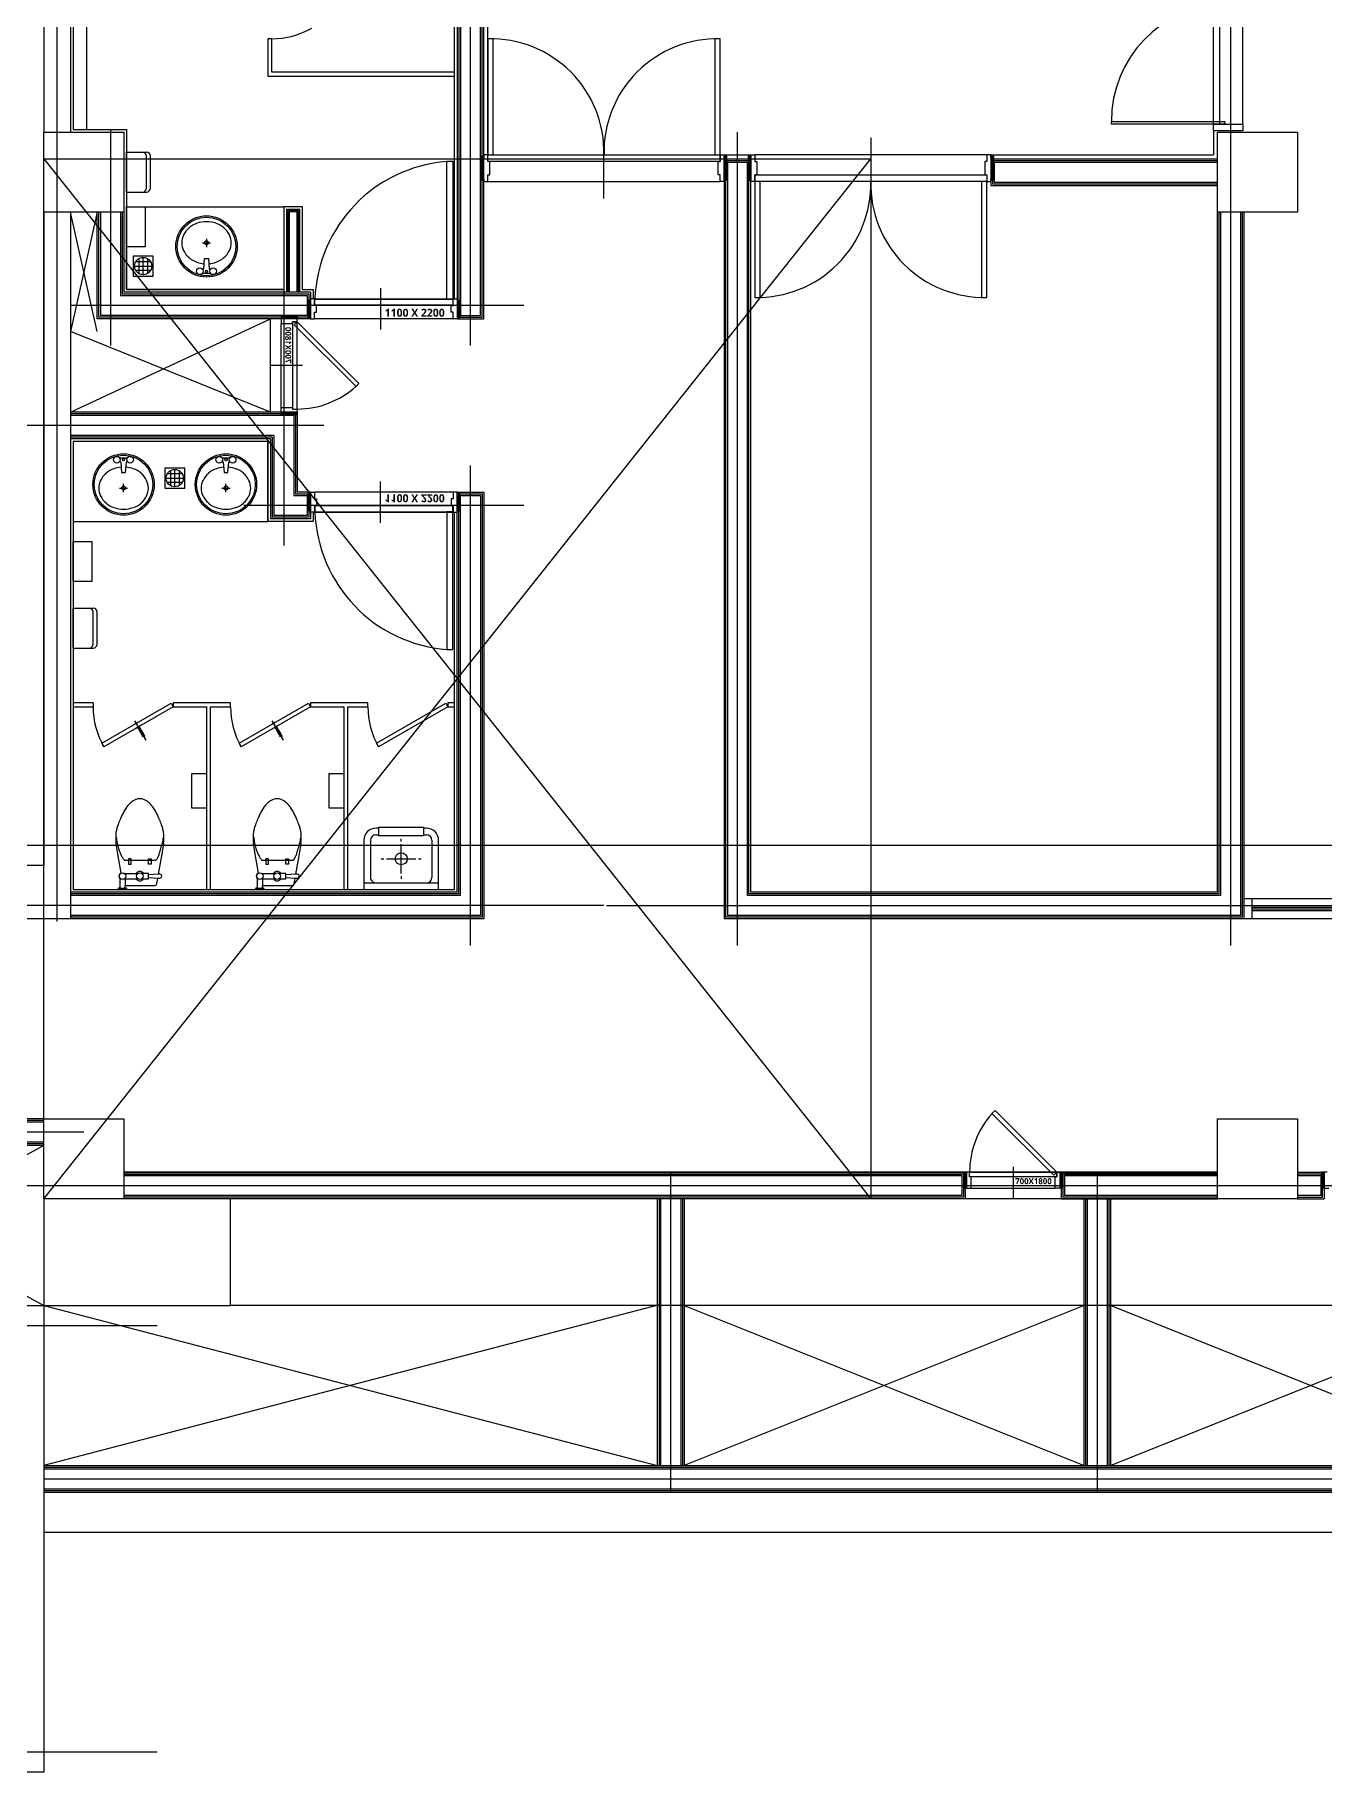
# Model space of a CAD drawing. Header units: millimetres. Extents: x 0 to 356400, y 0 to 68257.
# Drawn here: x 109621 to 110008, y 6522 to 7043 of the extents above; entities that cross this region are included whole.
import ezdxf
from ezdxf.enums import TextEntityAlignment as Align

# ---------------------------------------------------------------- set-up
doc = ezdxf.new("R2010")
doc.units = ezdxf.units.MM
doc.header["$LTSCALE"] = 75
doc.layers.add('8', color=8, linetype='Continuous')
doc.layers.add('G(그리드1)', color=185, linetype='Continuous', plot=False)
doc.styles.add('SHP-나눔bo', font='')
doc.styles.get('SHP-나눔bo').set_extended_font_data('NanumGothic', bold=True)

# ---------------------------------------------------------------- blocks, each defined once
blk = doc.blocks.new('G$C7369CDF7')
at = {"layer": '8'}
for p, q in [((16730, 5950), (16730, 45750)), ((14630, 15770), (14630, 38250)), ((14580, 34380), (14580, 20550)), ((14730, 34380), (14730, 20550)), ((18930, 11550), (18930, 23650)), ((19330, 11550), (19330, 23650)), ((19005, 11550), (19005, 23325)), ((19018, 11550), (19018, 23338)), ((19030, 11550), (19030, 23350)), ((18830, 11550), (18830, 23150)), ((18843, 11550), (18843, 23163)), ((18855, 11550), (18855, 23175)), ((17630, 22550), (17630, 12950)), ((17630, 22550), (17630, 19550)), ((17630, 19550), (18830, 22550)), ((17630, 22550), (18830, 19550)), ((14643, 20610), (14643, 21690)), ((14655, 20610), (14655, 21690)), ((14667, 20610), (14667, 21690)), ((16630, 21173), (16630, 21150)), ((16630, 21150), (16830, 21150)), ((16630, 20950), (16630, 21150)), ((16630, 21150), (16630, 21130)), ((16630, 21150), (16750, 21150)), ((16630, 21140), (16750, 21140)), ((16630, 21130), (16750, 21130)), ((16640, 21150), (16750, 21150)), ((16640, 21150), (16640, 21130)), ((16818, 21138), (16643, 21138)), ((16643, 20950), (16643, 21138)), ((16655, 20950), (16655, 21125)), ((16655, 21125), (16805, 21125)), ((16730, 21150), (16730, 21130)), ((16750, 21150), (16750, 21185)), ((16750, 21150), (16750, 21130)), ((16805, 21125), (16805, 20950)), ((16818, 20950), (16818, 21138)), ((16830, 20950), (16830, 21150)), ((8830, 20350), (8830, 20950)), ((8830, 20950), (9430, 20950)), ((9430, 20950), (9430, 20350)), ((16230, 20950), (16830, 20950)), ((16230, 20350), (16230, 20950)), ((16830, 20950), (16830, 20350)), ((14730, 20610), (14580, 20610)), ((8770, 20540), (7870, 20540)), ((8770, 20320), (8770, 20540)), ((8770, 20540), (8820, 20540)), ((8820, 20540), (8820, 20320)), ((14730, 20550), (9430, 20550)), ((14718, 20538), (9430, 20538)), ((14705, 20525), (9430, 20525)), ((14705, 20525), (14705, 16675)), ((14718, 20538), (14718, 16662)), ((14730, 20550), (14730, 16650)), ((14930, 20450), (530, 20450)), ((7870, 20365), (8770, 20365)), ((8750, 20404), (8770, 20404)), ((8750, 19554), (8750, 20404)), ((8770, 20404), (8770, 19554)), ((9430, 20350), (8830, 20350)), ((9030, 18650), (9030, 20350)), ((9043, 18662), (9043, 20350)), ((9055, 18675), (9055, 20350)), ((9205, 18675), (9205, 20350)), ((9218, 18662), (9218, 20350)), ((9230, 18650), (9230, 20350)), ((14555, 20375), (9430, 20375)), ((14543, 20363), (9430, 20363)), ((14530, 20350), (9430, 20350)), ((14530, 20350), (14530, 16850)), ((14543, 20363), (14543, 16837)), ((14555, 20375), (14555, 16825)), ((16830, 20350), (16230, 20350)), ((16630, 20350), (16630, 12150)), ((16630, 19178), (16630, 20350)), ((16643, 20350), (16643, 19203)), ((16643, 19190), (16643, 20350)), ((16655, 20350), (16655, 19203)), ((16655, 19203), (16655, 20350)), ((16805, 20350), (16805, 19203)), ((16805, 20350), (16805, 19203)), ((16818, 20350), (16818, 19203)), ((16818, 20350), (16818, 19190)), ((16830, 20350), (16830, 12350)), ((16830, 19178), (16830, 20350)), ((8770, 20320), (7870, 20320)), ((8820, 20320), (8770, 20320)), ((8820, 20320), (9000, 20320)), ((9000, 18650), (9000, 20320)), ((8770, 19554), (8750, 19554)), ((18830, 19550), (16830, 19550)), ((19030, 19450), (16630, 19450)), ((18830, 19538), (16830, 19538)), ((18830, 19525), (16830, 19525)), ((18830, 19375), (16830, 19375)), ((18830, 19363), (16830, 19363)), ((18830, 19350), (16830, 19350)), ((17630, 16350), (18830, 19350)), ((17630, 19350), (18830, 16350)), ((16630, 19188), (16630, 19168)), ((16630, 19188), (16750, 19188)), ((16630, 19178), (16830, 19178)), ((16630, 19178), (16750, 19178)), ((16630, 19144), (16630, 19168)), ((16630, 19168), (16750, 19168)), ((16630, 19168), (16750, 19168)), ((16640, 19188), (16640, 19168)), ((16643, 19190), (16818, 19190)), ((16655, 19203), (16805, 19203)), ((16730, 19188), (16730, 19168)), ((16750, 19188), (16750, 19168)), ((16750, 19168), (16750, 19133)), ((16830, 19178), (16830, 18458)), ((16168, 18682), (16630, 19144)), ((16189, 18659), (16652, 19122)), ((16630, 19144), (16652, 19122)), ((16665, 19144), (16630, 19144)), ((16630, 19144), (16665, 19144)), ((16630, 18491), (16630, 19144)), ((16665, 19133), (16665, 19144)), ((16665, 19144), (16665, 18491)), ((16750, 19133), (16665, 19133)), ((16750, 18485), (16750, 19133)), ((16590, 18818), (16829, 18818)), ((9020, 18650), (9000, 18650)), ((9000, 18650), (9000, 18620)), ((9010, 18670), (9010, 18650)), ((9010, 18670), (9190, 18670)), ((9010, 18660), (9190, 18660)), ((9010, 18650), (9190, 18650)), ((9030, 18670), (9030, 18650)), ((9030, 18650), (9230, 18650)), ((9043, 18662), (9218, 18662)), ((9055, 18675), (9205, 18675)), ((9170, 18670), (9170, 18650)), ((9200, 18650), (9180, 18650)), ((9190, 18670), (9190, 18650)), ((9200, 18620), (9200, 18650)), ((16168, 18682), (16189, 18659)), ((9000, 18620), (9000, 16880)), ((9000, 18620), (9050, 18620)), ((9050, 18620), (9050, 18605)), ((9050, 18605), (9150, 18605)), ((9150, 16880), (9150, 18620)), ((9150, 18620), (9200, 18620)), ((9150, 18605), (9150, 18620)), ((9150, 18620), (9200, 18620)), ((10070, 18620), (9200, 18620)), ((9200, 18620), (9200, 18580)), ((9200, 18620), (9200, 16880)), ((9200, 18580), (10070, 18580)), ((10070, 18580), (10070, 18620)), ((16665, 18491), (16630, 18491)), ((16630, 18491), (16630, 18468)), ((16665, 18491), (16630, 18491)), ((16630, 18468), (16630, 18448)), ((16630, 18468), (16750, 18468)), ((16630, 12150), (16630, 18458)), ((16630, 18458), (16830, 18458)), ((16630, 18458), (16750, 18458)), ((16630, 18448), (16750, 18448)), ((16640, 18468), (16750, 18468)), ((16640, 18468), (16640, 18448)), ((16643, 12150), (16643, 18445)), ((16643, 18445), (16818, 18445)), ((16655, 18433), (16655, 12150)), ((16655, 12150), (16655, 18433)), ((16655, 18433), (16805, 18433)), ((16665, 18503), (16665, 18491)), ((16750, 18503), (16665, 18503)), ((16730, 18468), (16730, 18448)), ((16750, 18468), (16750, 18503)), ((16750, 18468), (16750, 18448)), ((16805, 18433), (16805, 12150)), ((16805, 18433), (16805, 12150)), ((16818, 18445), (16818, 12150)), ((16830, 18458), (16830, 12150)), ((8874, 17750), (9200, 17750)), ((9030, 11550), (16830, 17750)), ((16830, 11550), (9030, 17750)), ((9030, 11550), (9030, 17750)), ((9030, 17750), (16830, 17750)), ((16830, 17750), (16830, 11550)), ((9000, 16850), (9000, 16880)), ((9000, 16880), (9050, 16880)), ((9000, 16640), (9000, 16860)), ((9020, 16850), (9000, 16850)), ((9010, 16850), (9190, 16850)), ((9010, 16830), (9010, 16850)), ((9010, 16840), (9190, 16840)), ((9010, 16830), (9190, 16830)), ((9030, 16650), (9030, 16850)), ((14530, 16850), (9030, 16850)), ((9030, 16830), (9030, 16850)), ((9043, 16662), (9043, 16837)), ((14543, 16837), (9043, 16837)), ((9050, 16880), (9050, 16895)), ((9050, 16895), (9150, 16895)), ((9055, 16675), (9055, 16825)), ((14555, 16825), (9055, 16825)), ((9150, 16895), (9150, 16880)), ((9200, 16880), (9150, 16880)), ((9150, 16880), (9200, 16880)), ((9170, 16830), (9170, 16850)), ((9200, 16850), (9180, 16850)), ((9190, 16830), (9190, 16850)), ((10070, 16920), (9200, 16920)), ((9200, 16920), (9200, 16880)), ((9200, 16880), (10070, 16880)), ((9200, 16880), (9200, 16850)), ((10070, 16880), (10070, 16920)), ((14930, 16750), (8830, 16750)), ((9000, 16620), (8130, 16620)), ((8130, 16620), (8130, 16580)), ((8130, 16580), (9000, 16580)), ((9000, 16620), (9000, 16650)), ((9000, 16650), (9020, 16650)), ((9000, 16580), (9000, 16620)), ((9000, 14880), (9000, 16620)), ((9000, 16620), (9050, 16620)), ((9050, 16620), (9000, 16620)), ((9010, 16670), (9010, 16650)), ((9190, 16670), (9010, 16670)), ((9190, 16660), (9010, 16660)), ((9190, 16650), (9010, 16650)), ((9030, 16670), (9030, 16650)), ((9030, 16650), (14730, 16650)), ((9043, 16662), (14718, 16662)), ((9050, 16620), (9050, 14880)), ((9050, 16605), (9050, 16620)), ((9150, 16605), (9050, 16605)), ((9055, 16675), (14705, 16675)), ((9200, 16620), (9150, 16620)), ((9150, 16620), (9150, 16605)), ((9170, 16670), (9170, 16650)), ((9180, 16650), (9200, 16650)), ((9190, 16670), (9190, 16650)), ((9200, 16650), (9200, 16620)), ((9200, 14880), (9200, 16620)), ((16830, 16350), (18830, 16350)), ((16830, 16338), (18830, 16338)), ((16830, 16325), (18830, 16325)), ((16630, 16250), (19030, 16250)), ((16830, 16175), (18830, 16175)), ((16830, 16163), (18830, 16163)), ((17626, 16163), (18830, 11550)), ((16830, 16150), (18830, 16150)), ((17630, 11550), (18830, 16150)), ((9327, 15750), (9000, 15750)), ((14630, 15750), (14630, 11250)), ((10130, 15150), (10130, 11750)), ((11630, 15150), (11630, 13050)), ((9000, 14880), (6100, 14880)), ((9000, 14920), (8130, 14920)), ((8130, 14920), (8130, 14880)), ((8130, 14880), (9000, 14880)), ((9000, 14880), (9000, 14920)), ((9050, 14880), (9000, 14880)), ((9050, 14880), (9000, 14880)), ((9000, 14880), (9000, 14850)), ((9150, 14895), (9050, 14895)), ((9050, 14895), (9050, 14880)), ((9150, 14880), (9150, 14895)), ((9200, 14880), (9150, 14880)), ((9200, 14850), (9200, 14880)), ((10430, 14750), (5830, 14750)), ((10230, 14850), (6130, 14850)), ((10218, 14837), (6143, 14837)), ((10205, 14825), (6155, 14825)), ((9000, 14850), (9020, 14850)), ((9190, 14850), (9010, 14850)), ((9010, 14830), (9010, 14850)), ((9190, 14840), (9010, 14840)), ((9190, 14830), (9010, 14830)), ((9030, 14830), (9030, 14850)), ((9170, 14830), (9170, 14850)), ((9180, 14850), (9200, 14850)), ((9190, 14830), (9190, 14850)), ((10205, 14675), (10205, 14825)), ((10218, 14662), (10218, 14837)), ((10230, 14650), (10230, 14850)), ((14930, 14750), (11330, 14750)), ((11530, 14650), (11530, 14850)), ((11530, 14850), (14730, 14850)), ((11543, 14662), (11543, 14837)), ((11543, 14837), (14718, 14837)), ((11555, 14675), (11555, 14825)), ((11555, 14825), (14705, 14825)), ((14705, 14825), (14705, 11750)), ((14718, 14837), (14718, 11750)), ((14730, 14850), (14730, 11750)), ((6305, 14675), (10205, 14675)), ((6318, 14662), (10218, 14662)), ((6330, 14650), (10230, 14650)), ((10080, 14630), (6350, 14630)), ((8380, 14630), (8380, 13260)), ((8410, 13230), (8410, 14630)), ((9049, 14617), (10083, 14617)), ((9049, 14572), (9049, 14617)), ((10080, 14620), (10080, 14650)), ((10080, 14650), (10100, 14650)), ((10080, 13580), (10080, 14620)), ((10130, 14620), (10080, 14620)), ((10083, 14617), (10083, 14572)), ((10083, 13583), (10083, 14617)), ((10083, 14617), (10128, 14617)), ((10090, 14670), (10220, 14670)), ((10090, 14650), (10090, 14670)), ((10090, 14660), (10220, 14660)), ((10090, 14650), (10220, 14650)), ((10110, 14650), (10110, 14670)), ((10128, 14617), (10128, 13583)), ((10130, 14605), (10130, 14620)), ((10180, 14605), (10130, 14605)), ((10230, 14620), (10180, 14620)), ((10180, 14620), (10180, 14605)), ((10200, 14650), (10200, 14670)), ((10210, 14650), (10230, 14650)), ((10220, 14650), (10220, 14670)), ((10230, 14650), (10230, 14620)), ((10230, 14620), (10230, 13580)), ((14530, 14650), (11530, 14650)), ((11550, 14650), (11530, 14650)), ((11530, 14650), (11530, 14620)), ((11530, 14620), (11530, 13580)), ((11530, 14620), (11580, 14620)), ((11670, 14670), (11540, 14670)), ((11540, 14650), (11540, 14670)), ((11670, 14660), (11540, 14660)), ((11670, 14650), (11540, 14650)), ((14543, 14662), (11543, 14662)), ((14555, 14675), (11555, 14675)), ((11560, 14650), (11560, 14670)), ((11580, 14620), (11580, 14605)), ((11580, 14605), (11630, 14605)), ((11630, 14605), (11630, 14620)), ((11630, 14620), (11680, 14620)), ((11632, 14617), (11632, 13583)), ((11677, 14617), (11632, 14617)), ((11650, 14650), (11650, 14670)), ((11680, 14650), (11660, 14650)), ((11670, 14650), (11670, 14670)), ((12711, 14617), (11677, 14617)), ((11677, 14617), (11677, 14572)), ((11677, 13583), (11677, 14617)), ((11680, 14620), (11680, 14650)), ((14510, 14630), (11680, 14630)), ((11680, 13580), (11680, 14620)), ((12711, 14572), (12711, 14617)), ((13110, 14630), (13110, 14580)), ((13140, 14580), (13140, 14630)), ((14510, 11770), (14510, 14630)), ((14530, 14650), (14530, 11750)), ((14543, 14662), (14543, 11750)), ((14555, 14675), (14555, 11750)), ((10083, 14572), (9049, 14572)), ((11677, 14572), (12711, 14572)), ((13110, 14580), (13140, 14580)), ((13114, 14565), (13140, 14580)), ((13414, 14045), (13114, 14565)), ((13140, 14580), (13440, 14060)), ((14510, 14510), (14140, 14510)), ((14460, 13960), (14460, 14500)), ((14510, 13950), (14510, 14510)), ((14050, 14400), (14045, 14400)), ((14045, 14400), (14045, 14060)), ((14050, 14420), (14050, 14400)), ((14105, 14400), (14050, 14400)), ((14100, 14400), (14100, 14420)), ((14105, 14060), (14105, 14400)), ((14140, 14460), (14420, 14460)), ((14280, 14360), (14280, 14380)), ((14280, 14120), (14280, 14340)), ((14150, 14230), (14130, 14230)), ((14390, 14230), (14170, 14230)), ((14410, 14230), (14430, 14230)), ((10000, 14075), (10310, 14075)), ((11760, 14075), (11450, 14075)), ((14280, 14080), (14280, 14100)), ((13140, 13980), (13110, 13980)), ((13110, 13980), (13110, 13550)), ((13140, 13830), (13140, 13980)), ((13440, 14060), (13414, 14045)), ((14045, 14060), (14050, 14060)), ((14050, 14060), (14105, 14060)), ((14050, 14060), (14050, 14040)), ((14100, 14040), (14100, 14060)), ((14140, 14000), (14420, 14000)), ((14140, 13950), (14510, 13950)), ((10716, 13912), (10254, 13450)), ((10738, 13891), (10276, 13428)), ((10716, 13912), (10738, 13891)), ((14510, 13830), (13140, 13830)), ((13140, 13800), (14510, 13800)), ((13140, 13550), (13140, 13800)), ((13640, 13690), (13640, 13800)), ((13640, 13800), (13900, 13800)), ((13900, 13690), (13640, 13690)), ((13900, 13800), (13900, 13690)), ((10010, 13490), (10010, 13570)), ((10010, 13570), (10080, 13570)), ((10130, 13580), (10080, 13580)), ((10080, 13580), (10080, 13550)), ((10128, 13583), (10083, 13583)), ((10180, 13595), (10130, 13595)), ((10130, 13595), (10130, 13580)), ((10180, 13580), (10180, 13595)), ((10230, 13580), (10180, 13580)), ((10230, 13550), (10230, 13580)), ((11030, 13650), (11030, 10650)), ((11530, 13550), (11530, 13580)), ((11530, 13580), (11580, 13580)), ((11580, 13580), (11580, 13595)), ((11580, 13595), (11630, 13595)), ((11630, 13595), (11630, 13580)), ((11630, 13580), (11680, 13580)), ((11632, 13583), (11677, 13583)), ((11680, 13580), (11680, 13550)), ((11680, 13570), (11750, 13570)), ((11750, 13570), (11750, 13230)), ((10010, 13490), (9390, 13490)), ((9390, 13490), (9390, 13350)), ((10030, 13470), (9410, 13470)), ((9410, 13470), (9410, 13370)), ((10030, 13461), (9420, 13461)), ((9420, 13461), (9420, 13380)), ((10030, 13451), (9429, 13451)), ((9429, 13451), (9429, 13389)), ((10030, 13550), (10030, 12150)), ((10030, 13550), (10230, 13550)), ((10043, 12138), (10043, 13537)), ((10043, 13537), (10218, 13537)), ((10055, 12125), (10055, 13525)), ((10055, 13525), (10205, 13525)), ((10080, 13550), (10100, 13550)), ((10090, 13550), (10090, 13530)), ((10090, 13550), (10220, 13550)), ((10090, 13540), (10220, 13540)), ((10090, 13530), (10220, 13530)), ((10110, 13550), (10110, 13530)), ((10200, 13550), (10200, 13530)), ((10205, 13525), (10205, 11975)), ((10210, 13550), (10230, 13550)), ((10210, 13450), (10230, 13450)), ((10210, 13450), (10210, 13330)), ((10210, 13440), (10230, 13440)), ((10218, 13537), (10218, 11963)), ((10220, 13550), (10220, 13530)), ((10220, 13450), (10220, 13330)), ((10230, 13550), (10230, 11950)), ((10254, 13450), (10230, 13450)), ((10230, 13450), (10230, 13330)), ((10230, 13450), (10230, 13330)), ((10254, 13450), (10276, 13428)), ((10254, 13415), (10254, 13450)), ((10254, 13450), (10254, 13415)), ((10907, 13450), (10254, 13450)), ((10580, 13490), (10580, 13252)), ((10907, 13415), (10907, 13450)), ((10907, 13450), (10930, 13450)), ((10907, 13415), (10907, 13450)), ((10930, 13450), (10930, 11750)), ((10930, 13450), (11530, 13450)), ((10930, 13450), (10950, 13450)), ((10930, 13450), (10930, 13330)), ((10930, 13440), (10930, 13330)), ((10930, 13440), (10950, 13440)), ((10940, 13450), (10940, 13330)), ((10943, 13438), (10943, 11750)), ((10943, 13438), (11543, 13438)), ((10950, 13450), (10950, 13330)), ((10955, 13425), (10955, 11750)), ((10955, 13425), (11555, 13425)), ((11530, 13550), (11530, 13450)), ((11530, 13550), (11730, 13550)), ((11550, 13550), (11530, 13550)), ((11540, 13550), (11540, 13530)), ((11670, 13550), (11540, 13550)), ((11670, 13540), (11540, 13540)), ((11670, 13530), (11540, 13530)), ((11543, 13438), (11543, 13537)), ((11543, 13537), (11718, 13537)), ((11555, 13425), (11555, 13525)), ((11555, 13525), (11705, 13525)), ((11560, 13550), (11560, 13530)), ((11650, 13550), (11650, 13530)), ((11680, 13550), (11660, 13550)), ((11670, 13550), (11670, 13530)), ((11705, 13525), (11705, 13275)), ((11718, 13537), (11718, 13263)), ((11730, 13550), (11730, 13250)), ((13110, 13550), (13140, 13550)), ((13114, 13535, 0), (13140, 13550, 0)), ((13414, 13015, 0), (13114, 13535, 0)), ((13140, 13550, 0), (13440, 13030, 0)), ((14396, 13441), (14230, 13470)), ((14395, 13450), (14396, 13441)), ((14396, 13441), (14400, 13365)), ((14420, 13365), (14424, 13436)), ((14424, 13436), (14425, 13450)), ((14455, 13430), (14424, 13436)), ((9390, 13350), (10030, 13350)), ((9390, 12170), (9390, 13350)), ((9390, 13350), (10010, 13350)), ((9410, 13370), (10030, 13370)), ((9420, 13380), (10030, 13380)), ((9429, 13389), (10030, 13389)), ((9830, 13350), (11930, 13350)), ((10010, 12170), (10010, 13350)), ((10010, 13350), (10010, 12170)), ((10210, 13350), (10230, 13350)), ((10210, 13330), (10230, 13330)), ((10230, 13330), (10265, 13330)), ((10265, 13415), (10254, 13415)), ((10254, 13415), (10907, 13415)), ((10265, 13330), (10265, 13415)), ((10913, 13330), (10265, 13330)), ((10895, 13415), (10907, 13415)), ((10895, 13330), (10895, 13415)), ((10930, 13330), (10895, 13330)), ((10930, 13350), (10950, 13350)), ((10930, 13330), (10950, 13330)), ((13390, 13347, 0), (13245, 13263, 0)), ((13281, 13308, 0), (13280, 13308, 0)), ((13280, 13308, 0), (13302, 13271, 0)), ((13281, 13308, 0), (13303, 13271, 0)), ((13346, 13329, 0), (13288, 13296, 0)), ((13353, 13317, 0), (13295, 13284, 0)), ((13346, 13329, 0), (13353, 13317, 0)), ((13352, 13330, 0), (13347, 13327, 0)), ((13360, 13337, 0), (13351, 13332, 0)), ((13351, 13332, 0), (13358, 13320, 0)), ((13357, 13321, 0), (13352, 13318, 0)), ((13366, 13325, 0), (13358, 13320, 0)), ((13360, 13337, 0), (13366, 13325, 0)), ((14280, 13365), (14280, 13385)), ((14280, 13385), (14320, 13385)), ((14320, 13365), (14280, 13365)), ((14290, 13300), (14290, 13415)), ((14290, 13185), (14290, 13300)), ((14320, 13385), (14320, 13365)), ((14430, 13365), (14390, 13365)), ((14390, 13365), (14390, 13315)), ((14430, 13315), (14430, 13365)), ((14480, 13300), (14480, 13375)), ((14480, 13225), (14480, 13300)), ((8130, 13260), (8130, 13230)), ((8380, 13260), (8130, 13260)), ((8130, 13230), (8410, 13230)), ((10930, 13250), (10230, 13250)), ((10930, 11750), (10230, 13250)), ((10930, 13250), (10325, 11750)), ((11105, 13275), (11105, 11750)), ((11105, 13275), (11705, 13275)), ((11118, 13263), (11118, 11750)), ((11118, 13263), (11718, 13263)), ((11130, 13250), (11130, 11750)), ((11130, 13250), (11730, 13250)), ((11150, 13230), (11150, 11770)), ((11150, 13230), (11750, 13230)), ((11750, 13230), (11150, 13230)), ((11150, 13230), (11150, 11770)), ((11750, 11770), (11750, 13230)), ((13257, 13282, 0), (13259, 13284, 0)), ((13257, 13282, 0), (13257, 13280, 0)), ((13268, 13264, 0), (13257, 13282, 0)), ((13265, 13264, 0), (13257, 13280, 0)), ((13259, 13284, 0), (13270, 13265, 0)), ((13268, 13264, 0), (13265, 13264, 0)), ((13268, 13264, 0), (13270, 13265, 0)), ((13303, 13271, 0), (13302, 13271, 0)), ((14320, 13235), (14280, 13235)), ((14280, 13235), (14280, 13215)), ((14280, 13215), (14320, 13215)), ((14320, 13215), (14320, 13235)), ((14390, 13185), (14390, 13285)), ((14425, 13190), (14479, 13190)), ((14430, 13185), (14430, 13285)), ((14500, 13190), (14479, 13190)), ((14510, 13205), (14500, 13200)), ((14500, 13200), (14500, 13190)), ((14500, 13150), (14500, 13190)), ((14510, 13205), (14510, 13135)), ((13440, 13030, 0), (13414, 13015, 0)), ((14230, 13130), (14388, 13158)), ((14425, 13150), (14500, 13150)), ((14500, 13150), (14500, 13140)), ((14500, 13140), (14510, 13135)), ((11273, 12887), (11273, 12945)), ((11301, 12942), (11301, 12945)), ((11382, 12930), (11306, 12937)), ((11306, 12895), (11382, 12902)), ((11382, 12902), (11382, 12930)), ((11531, 12916), (11469, 12916)), ((11500, 12885), (11500, 12947)), ((13140, 12950), (13110, 12950)), ((13110, 12950), (13110, 12520)), ((13140, 12800), (13140, 12950)), ((17630, 12950), (16830, 12950)), ((16830, 12950), (16830, 11550)), ((17630, 11550), (17630, 12950)), ((9630, 12770), (9692, 12770)), ((9660, 12739), (9660, 12801)), ((9779, 12784), (9855, 12791)), ((9779, 12756), (9779, 12784)), ((9860, 12796), (9860, 12799)), ((9888, 12741), (9888, 12799)), ((11301, 12887), (11301, 12890)), ((14510, 12800), (13140, 12800)), ((13140, 12770), (14510, 12770)), ((13140, 12520), (13140, 12770)), ((13640, 12660), (13640, 12770)), ((13640, 12770), (13900, 12770)), ((13900, 12770), (13900, 12660)), ((9855, 12749), (9779, 12756)), ((9860, 12741), (9860, 12744)), ((13900, 12660), (13640, 12660)), ((11350, 12607), (11350, 12457)), ((11500, 12607), (11350, 12607)), ((11489, 12532), (11360, 12532)), ((11369, 12565), (11481, 12565)), ((11392, 12588), (11392, 12476)), ((11425, 12468), (11425, 12597)), ((11457, 12588), (11457, 12476)), ((11500, 12457), (11500, 12607)), ((13110, 12520), (13140, 12520)), ((13114, 12505, 0), (13140, 12520, 0)), ((13140, 12520, 0), (13440, 12000, 0)), ((11350, 12457), (11500, 12457)), ((11369, 12500), (11481, 12500)), ((13414, 11985, 0), (13114, 12505, 0)), ((14396, 12411), (14230, 12440)), ((14290, 12270), (14290, 12385)), ((14395, 12420), (14396, 12411)), ((14396, 12411), (14400, 12335)), ((14420, 12335), (14424, 12406)), ((14424, 12406), (14425, 12420)), ((14455, 12400), (14424, 12406)), ((17780, 9000), (17780, 12400)), ((20980, 12400), (20980, 0)), ((8980, 12170), (8980, 12320)), ((9250, 12350), (9010, 12350)), ((9250, 12320), (9010, 12320)), ((9280, 12170), (9280, 12320)), ((9390, 12170), (9390, 12310)), ((9390, 12310), (9690, 12310)), ((9690, 12310), (9690, 12170)), ((9760, 12370), (9760, 12220)), ((9910, 12370), (9760, 12370)), ((9900, 12295), (9771, 12295)), ((9779, 12327), (9891, 12327)), ((9779, 12263), (9891, 12263)), ((9803, 12351), (9803, 12239)), ((9835, 12230), (9835, 12360)), ((9867, 12351), (9867, 12239)), ((9910, 12220), (9910, 12370)), ((13390, 12317, 0), (13245, 12233, 0)), ((13257, 12252, 0), (13259, 12254, 0)), ((13257, 12252, 0), (13257, 12250, 0)), ((13268, 12234, 0), (13257, 12252, 0)), ((13265, 12234, 0), (13257, 12250, 0)), ((13259, 12254, 0), (13270, 12235, 0)), ((13281, 12278, 0), (13280, 12278, 0)), ((13280, 12278, 0), (13302, 12241, 0)), ((13281, 12278, 0), (13303, 12241, 0)), ((13346, 12299, 0), (13288, 12266, 0)), ((13353, 12287, 0), (13295, 12254, 0)), ((13346, 12299, 0), (13353, 12287, 0)), ((13352, 12300, 0), (13347, 12297, 0)), ((13360, 12307, 0), (13351, 12302, 0)), ((13351, 12302, 0), (13358, 12290, 0)), ((13357, 12291, 0), (13352, 12288, 0)), ((13366, 12295, 0), (13358, 12290, 0)), ((13360, 12307, 0), (13366, 12295, 0)), ((14280, 12335), (14280, 12355)), ((14280, 12355), (14320, 12355)), ((14320, 12335), (14280, 12335)), ((14290, 12155), (14290, 12270)), ((14320, 12355), (14320, 12335)), ((14430, 12335), (14390, 12335)), ((14390, 12335), (14390, 12285)), ((14390, 12155), (14390, 12255)), ((14430, 12285), (14430, 12335)), ((14430, 12155), (14430, 12255)), ((14480, 12270), (14480, 12345)), ((14480, 12195), (14480, 12270)), ((8810, 11770), (8810, 12170)), ((8810, 12170), (10010, 12170)), ((8830, 11550), (8830, 12150)), ((8830, 12150), (9430, 12150)), ((9280, 12170), (8980, 12170)), ((9690, 12170), (9390, 12170)), ((10010, 12170), (9390, 12170)), ((9430, 12150), (10030, 12150)), ((9430, 12150), (9430, 11550)), ((9430, 12138), (10043, 12138)), ((9430, 12125), (10055, 12125)), ((9760, 12220), (9910, 12220)), ((11273, 12119), (11273, 12178)), ((11301, 12175), (11301, 12178)), ((11301, 12119), (11301, 12122)), ((11382, 12162), (11306, 12170)), ((11306, 12127), (11382, 12134)), ((11382, 12134), (11382, 12162)), ((11531, 12148), (11469, 12148)), ((11500, 12117), (11500, 12179)), ((13268, 12234, 0), (13265, 12234, 0)), ((13268, 12234, 0), (13270, 12235, 0)), ((13303, 12241, 0), (13302, 12241, 0)), ((14230, 12100), (14388, 12128)), ((14320, 12205), (14280, 12205)), ((14280, 12205), (14280, 12185)), ((14280, 12185), (14320, 12185)), ((14320, 12185), (14320, 12205)), ((14425, 12160), (14479, 12160)), ((14425, 12120), (14500, 12120)), ((14500, 12160), (14479, 12160)), ((14510, 12175), (14500, 12170)), ((14500, 12170), (14500, 12160)), ((14500, 12120), (14500, 12160)), ((14500, 12120), (14500, 12110)), ((14510, 12175), (14510, 12105)), ((16230, 12150), (16830, 12150)), ((16230, 11550), (16230, 12150)), ((16830, 12150), (16830, 11550)), ((8810, 12050), (10430, 12050)), ((13440, 12000, 0), (13414, 11985, 0)), ((14500, 12110), (14510, 12105)), ((6350, 11870), (8810, 11870)), ((9430, 11975), (10205, 11975)), ((10218, 11963), (9430, 11963)), ((10325, 11950), (9430, 11750)), ((9430, 11950), (10325, 11750)), ((10230, 11950), (9430, 11950)), ((11900, 11770), (11900, 11910)), ((11900, 11910), (12200, 11910)), ((12200, 11910), (12200, 11770)), ((12400, 11770), (12400, 11920)), ((12670, 11950), (12430, 11950)), ((12670, 11920), (12430, 11920)), ((12700, 11770), (12700, 11920)), ((13110, 11920), (13110, 11770)), ((13110, 11920), (13140, 11920)), ((13140, 11770), (13140, 11920)), ((2030, 11750), (8830, 11750)), ((6350, 11770), (8810, 11770)), ((8800, 11750), (8830, 11750)), ((9430, 11750), (14730, 11750)), ((11150, 11770), (14510, 11770)), ((11150, 11770), (11750, 11770)), ((12200, 11770), (11900, 11770)), ((12700, 11770), (12400, 11770)), ((14730, 11750), (14730, 7300)), ((16330, 11850), (16330, 8250)), ((14750, 11650), (530, 11650)), ((2030, 11550), (8830, 11550)), ((9430, 11550), (8830, 11550)), ((16830, 11550), (9030, 11550)), ((9430, 11550), (14330, 11550)), ((14330, 11550), (14330, 6900)), ((16230, 11550), (16230, 9150)), ((16830, 11550), (16230, 11550)), ((16243, 11550), (16243, 9163)), ((16255, 11550), (16255, 9175)), ((16405, 11550), (16405, 9325)), ((16418, 11550), (16418, 9338)), ((16430, 11550), (16430, 9350)), ((16430, 9350), (17630, 11550)), ((16430, 11550), (17630, 9350)), ((16830, 11550), (17630, 11550)), ((17630, 11550), (21130, 11550)), ((17630, 9150), (17630, 11550)), ((21130, 11550), (21130, 6960))]:
    blk.add_line(p, q, dxfattribs=at)
for centre, radius in [((14280, 14230), 45), ((14410, 13300), 25), ((14410, 13170), 25), ((11473, 12916), 230), ((11473, 12916), 220), ((9688, 12770), 230), ((9688, 12770), 220), ((11287, 12966), 25), ((11287, 12916), 8), ((11500, 12916), 15), ((9660, 12770), 15), ((9874, 12820), 25), ((9874, 12770), 8), ((11287, 12866), 25), ((9874, 12720), 25), ((11425, 12532), 64.7), ((9835, 12295), 64.7), ((11473, 12148), 230), ((11473, 12148), 220), ((14410, 12270), 25), ((11287, 12198), 25), ((11287, 12098), 25), ((11287, 12148), 8), ((11500, 12148), 15), ((14410, 12140), 25)]:
    blk.add_circle(centre, radius, dxfattribs=at)
for centre, radius, start, end in [((8744, 20429), 874, 181.6081, 270.4388), ((16633, 19159), 668, 228.3916, 269.7655), ((9220, 18600), 850, 268.6521, 1.3479), ((9220, 16900), 850, 358.6521, 91.3479), ((8980, 16600), 850, 178.6521, 271.3479), ((8980, 14900), 850, 88.6521, 181.3479), ((10122, 14657), 1075, 184.5299, 267.8035), ((11639, 14657), 1075, 272.1965, 355.4701), ((14140, 14420), 90, 90, 180), ((14470, 14500), 10, 90, 180), ((14140, 14420), 40, 90, 180), ((14420, 14420), 40, 0, 90), ((13140, 14580), 600, 270, 300), ((14140, 14040), 90, 180, 270), ((14140, 14040), 40, 180, 270), ((14420, 14040), 40, 270, 0), ((14470, 13960), 10, 180, 270), ((10239, 13447), 668, 0.2345, 41.6084), ((7530, 13260, 0), 600, 0, 30), ((14335, 12633), 887, 113.9625, 117.5073), ((14203, 12930), 562, 109.5108, 113.9625), ((14352, 12511), 1007, 108.4349, 109.5108), ((14177, 13034), 456, 106.8361, 108.4349), ((14107, 13266), 213, 98.7462, 106.8361), ((14121, 13177), 304, 91.9723, 98.7462), ((14125, 13039), 441, 85.2364, 91.9723), ((14103, 13233), 244, 76.4166, 85.6013), ((13966, 12665), 828, 74.0546, 76.4166), ((14098, 12707), 775, 80.1534, 85.2364), ((13901, 12438), 1064, 71.9714, 74.0546), ((14056, 12914), 564, 69.444, 71.9714), ((14151, 13169), 291, 65.9278, 69.444), ((14248, 13385), 54.8, 45, 65.9278), ((14278, 13415), 12.3, 0, 45), ((14410, 13451), 15, 356.6335, 183.3665), ((14410, 13183), 251, 75.9638, 79.6403), ((14466, 13407), 20, 62.9263, 75.9638), ((14473, 13421), 5.01, 5.7106, 62.9263), ((14018, 13375), 463, 0, 5.7106), ((13918, 13300), 87.7, 170.5377, 180), ((13918, 13300), 87.7, 180, 189.4623), ((13938, 13297), 108, 162.0099, 170.5377), ((13914, 13304), 82.6, 146.3099, 162.0099), ((13982, 13259), 165, 135.2192, 146.3099), ((14059, 13183), 273, 126.8699, 135.2192), ((14026, 13227), 217, 117.5073, 126.8699), ((14410, 13300), 35, 124.8499, 235.1501), ((14410, 13300), 35, 304.8499, 55.1501), ((13938, 13303), 108, 189.4623, 197.9901), ((13914, 13296), 82.6, 197.9901, 213.6901), ((13982, 13341), 165, 213.6901, 224.7808), ((14059, 13417), 273, 224.7808, 233.1301), ((14026, 13373), 217, 233.1301, 242.4927), ((14335, 13967), 887, 242.4927, 246.0375), ((14036, 13583), 475, 296.5651, 299.5675), ((14184, 13322), 174, 299.5675, 306.8699), ((14287, 13185), 3.54, 306.8699, 0), ((14018, 13225), 463, 355.6617, 0), ((11531, 12927), 187, 139.6534, 160.6151), ((11513, 12943), 162, 115.9947, 139.6534), ((11501, 12967), 135, 90, 115.9947), ((11501, 12967), 135, 64.0053, 90), ((11488, 12943), 162, 40.3466, 64.0053), ((11470, 12927), 187, 19.3849, 40.3466), ((13140, 13550, 0), 600, 270, 300), ((14203, 13670), 562, 246.0375, 250.4892), ((14352, 14089), 1007, 250.4892, 251.5651), ((14177, 13566), 456, 251.5651, 253.1639), ((14107, 13334), 213, 253.1639, 261.2538), ((14121, 13423), 304, 261.2538, 268.0277), ((14125, 13561), 441, 268.0277, 274.7636), ((14092, 13460), 337, 274.3987, 281.6565), ((14039, 13717), 599, 281.6565, 285.9454), ((14098, 13893), 775, 274.7636, 279.8466), ((14139, 13366), 234, 285.9454, 292.8053), ((14113, 13429), 303, 292.8053, 296.5651), ((14410, 13170), 25, 208.9372, 306.8699), ((9691, 12780), 187, 139.6534, 160.6151), ((9672, 12796), 162, 115.9947, 139.6534), ((9660, 12821), 135, 90, 115.9947), ((9660, 12821), 135, 64.0053, 90), ((9648, 12796), 162, 40.3466, 64.0053), ((9629, 12780), 187, 19.3849, 40.3466), ((11306, 12942), 5, 180, 264.6091), ((11561, 12916), 218, 160.6151, 175.3623), ((11440, 12916), 218, 360, 19.3849), ((11440, 12916), 218, 340.6151, 0), ((9720, 12770), 218, 160.6151, 180), ((9720, 12770), 218, 180, 199.3849), ((9600, 12770), 218, 4.6377, 19.3849), ((9855, 12796), 5, 275.3909, 0), ((11306, 12890), 5, 95.3909, 180), ((11561, 12916), 218, 184.6377, 199.3849), ((11531, 12906), 187, 199.3849, 220.3466), ((11513, 12890), 162, 220.3466, 244.0053), ((11488, 12890), 162, 295.9947, 319.6534), ((11470, 12906), 187, 319.6534, 340.6151), ((9691, 12760), 187, 199.3849, 220.3466), ((9629, 12760), 187, 319.6534, 340.6151), ((9600, 12770), 218, 340.6151, 355.3623), ((9855, 12744), 5, 0, 84.6091), ((11501, 12865), 135, 244.0053, 270), ((11501, 12865), 135, 270, 295.9947), ((9672, 12744), 162, 220.3466, 244.0053), ((9660, 12719), 135, 244.0053, 270), ((9660, 12719), 135, 270, 295.9947), ((9648, 12744), 162, 295.9947, 319.6534), ((14026, 12197), 217, 117.5073, 126.8699), ((14335, 11603), 887, 113.9625, 117.5073), ((14203, 11900), 562, 109.5108, 113.9625), ((14352, 11481), 1007, 108.4349, 109.5108), ((14177, 12004), 456, 106.8361, 108.4349), ((14107, 12236), 213, 98.7462, 106.8361), ((14121, 12147), 304, 91.9723, 98.7462), ((14125, 12009), 441, 85.2364, 91.9723), ((14103, 12203), 244, 76.4166, 85.6013), ((13966, 11635), 828, 74.0546, 76.4166), ((14098, 11677), 775, 80.1534, 85.2364), ((13901, 11408), 1064, 71.9714, 74.0546), ((14056, 11884), 564, 69.444, 71.9714), ((14151, 12139), 291, 65.9278, 69.444), ((14248, 12355), 54.8, 45, 65.9278), ((14278, 12385), 12.3, 0, 45), ((14410, 12421), 15, 356.6335, 183.3665), ((14410, 12153), 251, 75.9638, 79.6403), ((14466, 12377), 20, 62.9263, 75.9638), ((14473, 12391), 5.01, 5.7106, 62.9263), ((14018, 12345), 463, 0, 5.7106), ((9010, 12320), 30, 90, 180), ((9010, 12290), 30, 90, 180), ((9250, 12320), 30, 0, 90), ((9250, 12290), 30, 0, 90), ((11531, 12159), 187, 139.6534, 160.6151), ((11513, 12175), 162, 115.9947, 139.6534), ((11501, 12199), 135, 90, 115.9947), ((11501, 12199), 135, 64.0053, 90), ((11488, 12175), 162, 40.3466, 64.0053), ((11470, 12159), 187, 19.3849, 40.3466), ((13918, 12270), 87.7, 170.5377, 180), ((13918, 12270), 87.7, 180, 189.4623), ((13938, 12267), 108, 162.0099, 170.5377), ((13938, 12273), 108, 189.4623, 197.9901), ((13914, 12274), 82.6, 146.3099, 162.0099), ((13982, 12229), 165, 135.2192, 146.3099), ((14059, 12153), 273, 126.8699, 135.2192), ((14410, 12270), 35, 124.8499, 235.1501), ((14410, 12270), 35, 304.8499, 55.1501), ((11306, 12175), 5, 180, 264.6091), ((11306, 12122), 5, 95.3909, 180), ((11561, 12148), 218, 160.6151, 175.3623), ((11561, 12148), 218, 184.6377, 199.3849), ((11440, 12148), 218, 360, 19.3849), ((11440, 12148), 218, 340.6151, 0), ((13914, 12266), 82.6, 197.9901, 213.6901), ((13982, 12311), 165, 213.6901, 224.7808), ((14059, 12387), 273, 224.7808, 233.1301), ((14026, 12343), 217, 233.1301, 242.4927), ((14335, 12937), 887, 242.4927, 246.0375), ((14203, 12640), 562, 246.0375, 250.4892), ((14139, 12336), 234, 285.9454, 292.8053), ((14113, 12399), 303, 292.8053, 296.5651), ((14036, 12553), 475, 296.5651, 299.5675), ((14184, 12292), 174, 299.5675, 306.8699), ((14287, 12155), 3.54, 306.8699, 0), ((14410, 12140), 25, 208.9372, 306.8699), ((14018, 12195), 463, 355.6617, 0), ((11531, 12138), 187, 199.3849, 220.3466), ((11513, 12122), 162, 220.3466, 244.0053), ((11488, 12122), 162, 295.9947, 319.6534), ((11470, 12138), 187, 319.6534, 340.6151), ((13140, 12520, 0), 600, 270, 300), ((14352, 13059), 1007, 250.4892, 251.5651), ((14177, 12536), 456, 251.5651, 253.1639), ((14107, 12304), 213, 253.1639, 261.2538), ((14121, 12393), 304, 261.2538, 268.0277), ((14125, 12531), 441, 268.0277, 274.7636), ((14092, 12430), 337, 274.3987, 281.6565), ((14039, 12687), 599, 281.6565, 285.9454), ((14098, 12863), 775, 274.7636, 279.8466), ((11501, 12097), 135, 244.0053, 270), ((11501, 12097), 135, 270, 295.9947), ((12430, 11920), 30, 90, 180), ((12430, 11890), 30, 90, 180), ((12670, 11920), 30, 0, 90), ((12670, 11890), 30, 0, 90)]:
    blk.add_arc(centre, radius, start, end, dxfattribs=at)
at = {"layer": '8', "style": 'SHP-나눔bo'}
for s, height, p in [('700X1800', 45, (16720, 18970)), ('1100 X 2200', 60, (10215, 14331))]:
    blk.add_text(s, height=height, rotation=90, dxfattribs=at).set_placement(p, align=Align.CENTER)
at = {"layer": '8', "style": 'SHP-나눔bo', "text_generation_flag": 4}
for s, height, rotation, p in [('1100 X 2200', 60, 90, (11546, 14331)), ('700X1800', 45, 180, (10428, 13360))]:
    blk.add_text(s, height=height, rotation=rotation, dxfattribs=at).set_placement(p, align=Align.CENTER)

msp = doc.modelspace()

# ---------------------------------------------------------------- linework, layer by layer
at = {"layer": 'G(그리드1)'}
for points in [[(124675, 59900), (98075, 59900), (98075, 6800), (124675, 6800)], [(124675, 59900), (100775, 59900), (100775, 6800), (124675, 6800)]]:
    msp.add_lwpolyline(points, close=True, dxfattribs=at)

# ---------------------------------------------------------------- block references
at = {"xscale": 0.04000000000000001, "yscale": 0.04000000000000001, "zscale": 0.04000000000000001, "rotation": 270}
msp.add_blockref('G$C7369CDF7', (109162.17, 7367.09), dxfattribs=at)

doc.saveas('drawing.dxf')
